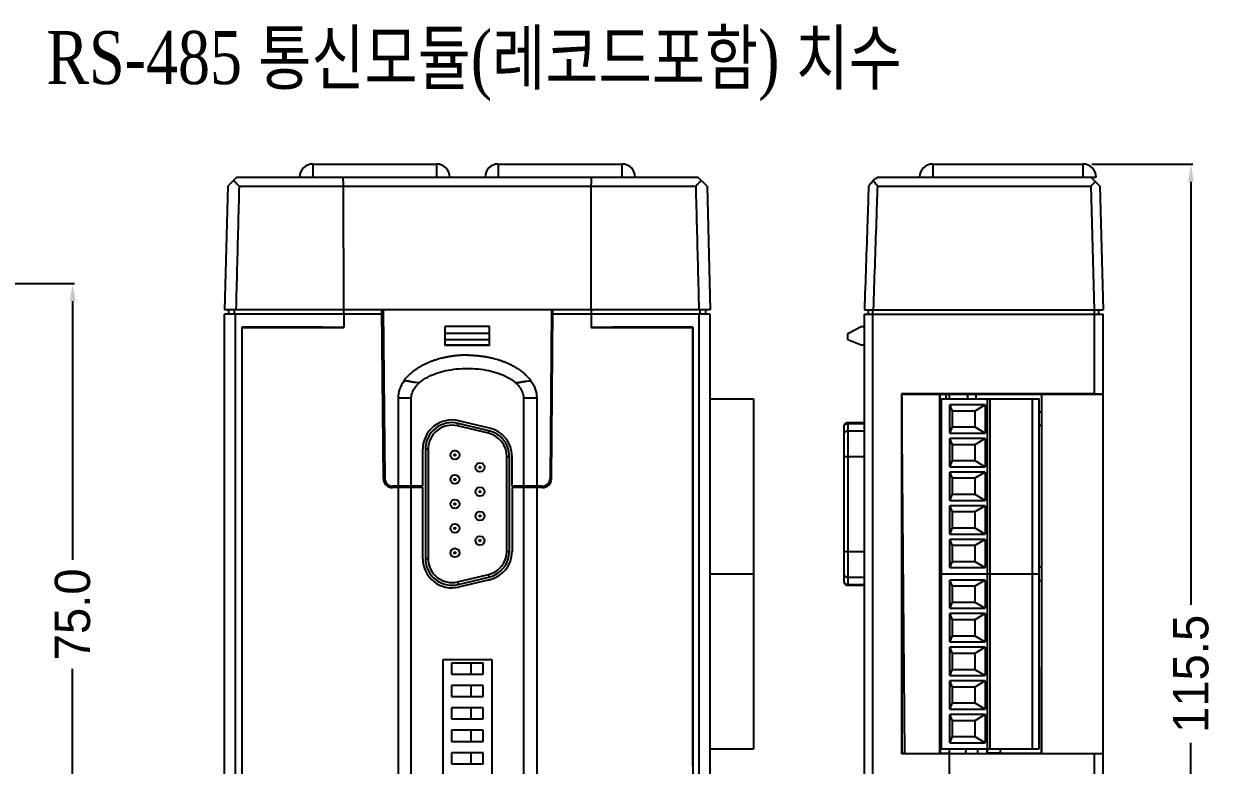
# Model space of a CAD drawing. Header units: millimetres. Extents: x 107 to 2900, y 85 to 3996.
# Drawn here: x 2308.3 to 2443.1, y 3640.5 to 3724.5 of the extents above; entities that cross this region are included whole.
import ezdxf

# ---------------------------------------------------------------- set-up
doc = ezdxf.new("R2010")
doc.units = ezdxf.units.MM
doc.styles.add('SS', font='batang.ttc', dxfattribs={"width": 0.8})
doc.styles.get("Standard").update_dxf_attribs({"font": 'BareunDotumPro1.ttf'})
doc.dimstyles.get("Standard").update_dxf_attribs({"dimtxt": 4, "dimasz": 2, "dimexe": 0.2, "dimexo": 1, "dimgap": 0.09, "dimtad": 0, "dimtoh": 1, "dimdec": 1, "dimzin": 0, "dimdsep": 46, "dimtxsty": 'Standard', "dimcen": -3, "dimadec": 0, "dimazin": 0, "dimtfac": 1, "dimtdec": 1, "dimtofl": 0, "dimtmove": 0, "dimatfit": 3, "dimfxl": 0, "dimtolj": 1, "dimtzin": 0, "dimarcsym": 0})

# ---------------------------------------------------------------- blocks, each defined once
blk = doc.blocks.new('*D35')
at = {"color": 0, "lineweight": -2}
for p, q in [((2429.2, 3708.62), (2440.64, 3708.62)), ((2440.44, 3706.62), (2440.44, 3658.68)), ((2440.44, 3595.12), (2440.44, 3643.07)), ((2436.5, 3593.12), (2440.64, 3593.12))]:
    blk.add_line(p, q, dxfattribs=at)
at = {"color": 0}
for points in [[(2440.77, 3706.62), (2440.11, 3706.62), (2440.44, 3708.62)], [(2440.11, 3595.12), (2440.77, 3595.12), (2440.44, 3593.12)]]:
    blk.add_solid(points, dxfattribs=at)
at = {"layer": 'Defpoints', "color": 0}
for p in [(2428.2, 3708.62), (2435.5, 3593.12), (2440.44, 3593.12)]:
    blk.add_point(p, dxfattribs=at)
at = {"color": 0, "insert": (2440.44, 3650.87), "char_height": 4, "attachment_point": 5, "rotation": 90}
blk.add_mtext('\\A1;115.5', dxfattribs=at)
blk = doc.blocks.new('*D42')
at = {"color": 0, "lineweight": -2}
for p, q in [((2247.49, 3695.09), (2314.02, 3695.09)), ((2313.82, 3693.09), (2313.82, 3663.8)), ((2313.82, 3622.13), (2313.82, 3651.43)), ((2247.37, 3620.13), (2314.02, 3620.13))]:
    blk.add_line(p, q, dxfattribs=at)
at = {"color": 0}
for points in [[(2314.15, 3693.09), (2313.48, 3693.09), (2313.82, 3695.09)], [(2313.48, 3622.13), (2314.15, 3622.13), (2313.82, 3620.13)]]:
    blk.add_solid(points, dxfattribs=at)
at = {"layer": 'Defpoints', "color": 0}
for p in [(2246.49, 3695.09), (2246.37, 3620.13), (2313.82, 3620.13)]:
    blk.add_point(p, dxfattribs=at)
at = {"color": 0, "insert": (2313.82, 3657.61), "char_height": 4, "attachment_point": 5, "rotation": 90}
blk.add_mtext('\\A1;75.0', dxfattribs=at)

msp = doc.modelspace()

# ---------------------------------------------------------------- linework, layer by layer
at = {"color": 7, "linetype": 'Continuous'}
for p, q in [((2341.014, 3708.622), (2355.014, 3708.622)), ((2341.014, 3708.622), (2341.014, 3707.122)), ((2355.014, 3708.622), (2355.014, 3707.122)), ((2362.014, 3708.622), (2376.014, 3708.622)), ((2362.014, 3708.622), (2362.014, 3707.122)), ((2376.014, 3708.622), (2376.014, 3707.122)), ((2411.203, 3708.622), (2428.203, 3708.622)), ((2411.203, 3708.622), (2411.203, 3707.122)), ((2428.203, 3708.622), (2428.203, 3707.122)), ((2332.407, 3707.122), (2331.38, 3706.123)), ((2332.407, 3707.122), (2384.621, 3707.122)), ((2385.647, 3706.123), (2384.621, 3707.122)), ((2404.934, 3707.122), (2429.703, 3707.122)), ((2429.11, 3707.122), (2430.136, 3706.123)), ((2429.61, 3706.635), (2429.11, 3706.123)), ((2331.38, 3706.123), (2331.014, 3692.122)), ((2332.666, 3706.122), (2384.362, 3706.122)), ((2344.51, 3692.122), (2344.494, 3706.123)), ((2372.518, 3692.122), (2372.534, 3706.123)), ((2385.647, 3706.123), (2386.014, 3692.122)), ((2404.934, 3706.123), (2429.11, 3706.123)), ((2429.11, 3706.123), (2429.477, 3692.122)), ((2430.136, 3706.123), (2430.503, 3692.122)), ((2386.014, 3692.122), (2331.014, 3692.122)), ((2331.014, 3628.822), (2331.014, 3691.622)), ((2348.842, 3691.622), (2331.014, 3691.622)), ((2331.514, 3691.622), (2331.514, 3692.122)), ((2332.143, 3691.622), (2332.143, 3692.122)), ((2332.273, 3629.371), (2332.273, 3691.622)), ((2344.488, 3692.122), (2344.488, 3691.622)), ((2344.51, 3691.622), (2344.51, 3690.122)), ((2349.005, 3672.963), (2348.838, 3692.122)), ((2348.989, 3692.122), (2349.156, 3673.014)), ((2368.038, 3692.122), (2367.872, 3673.014)), ((2368.022, 3672.963), (2368.19, 3692.122)), ((2386.014, 3691.622), (2368.185, 3691.622)), ((2372.518, 3691.622), (2372.518, 3690.122)), ((2372.539, 3692.122), (2372.539, 3691.622)), ((2384.755, 3629.371), (2384.755, 3691.622)), ((2384.884, 3691.622), (2384.884, 3692.122)), ((2385.514, 3691.622), (2385.514, 3692.122)), ((2386.014, 3628.822), (2386.014, 3691.622)), ((2403.458, 3629.371), (2403.458, 3691.622)), ((2403.458, 3691.622), (2430.503, 3691.622)), ((2403.466, 3692.122), (2430.503, 3692.122)), ((2403.94, 3691.622), (2403.94, 3692.122)), ((2404.423, 3628.822), (2404.423, 3692.122)), ((2429.503, 3682.574), (2429.503, 3692.122)), ((2430.003, 3691.622), (2430.003, 3692.122)), ((2430.503, 3593.122), (2430.503, 3691.622)), ((2361.014, 3690.222), (2356.014, 3690.222)), ((2356.014, 3688.052), (2356.014, 3690.222)), ((2361.014, 3688.052), (2361.014, 3690.222)), ((2401.603, 3689.422), (2403.103, 3690.222)), ((2403.103, 3690.222), (2403.31, 3690.222)), ((2332.98, 3690.156), (2332.98, 3629.515)), ((2333.014, 3690.122), (2332.98, 3690.156)), ((2333.014, 3629.533), (2333.014, 3690.122)), ((2333.014, 3690.122), (2344.51, 3690.122)), ((2361.014, 3689.422), (2356.014, 3689.422)), ((2372.518, 3690.122), (2384.014, 3690.122)), ((2384.014, 3690.122), (2384.048, 3690.156)), ((2384.014, 3690.122), (2384.014, 3640.362)), ((2384.048, 3690.156), (2384.048, 3629.515)), ((2401.603, 3688.722), (2401.603, 3689.422)), ((2361.014, 3688.722), (2356.014, 3688.722)), ((2361.014, 3688.096), (2356.014, 3688.096)), ((2361.014, 3688.052), (2356.014, 3688.052)), ((2403.103, 3688.096), (2401.603, 3688.722)), ((2403.458, 3688.09), (2403.103, 3688.096)), ((2350.664, 3682.122), (2350.664, 3672.122)), ((2350.664, 3682.122), (2352.164, 3682.122)), ((2352.164, 3672.122), (2352.164, 3682.122)), ((2364.864, 3682.122), (2364.864, 3672.122)), ((2364.864, 3682.122), (2366.364, 3682.122)), ((2366.364, 3682.122), (2366.364, 3672.122)), ((2407.662, 3682.574), (2407.662, 3641.83)), ((2429.503, 3682.574), (2407.662, 3682.574)), ((2407.662, 3682.574), (2407.695, 3682.542)), ((2408.05, 3641.862), (2407.695, 3682.542)), ((2407.695, 3682.542), (2412.003, 3682.542)), ((2407.697, 3682.242), (2407.697, 3641.865)), ((2412.003, 3641.862), (2412.003, 3682.542)), ((2412.02, 3682.525), (2412.003, 3682.542)), ((2412.616, 3682.525), (2412.02, 3682.525)), ((2412.02, 3682.525), (2412.021, 3680.56)), ((2412.616, 3682.548), (2422.19, 3682.548)), ((2412.616, 3682.525), (2412.616, 3682.548)), ((2412.668, 3682.548), (2412.67, 3682.042)), ((2413.103, 3682.042), (2413.103, 3682.548)), ((2415.138, 3682.548), (2415.135, 3682.042)), ((2416.068, 3682.548), (2416.07, 3682.042)), ((2422.19, 3682.548), (2422.19, 3682.525)), ((2423.535, 3682.525), (2422.19, 3682.525)), ((2423.553, 3682.542), (2423.535, 3682.525)), ((2423.535, 3680.56), (2423.535, 3682.525)), ((2423.553, 3641.862), (2423.553, 3682.542)), ((2423.553, 3682.542), (2430.503, 3682.542)), ((2430.503, 3682.566), (2429.503, 3682.574)), ((2348.927, 3681.972), (2349.078, 3681.972)), ((2367.95, 3681.972), (2368.101, 3681.972)), ((2386.014, 3682.042), (2390.914, 3682.042)), ((2390.914, 3682.042), (2390.914, 3642.362)), ((2412.153, 3682.042), (2412.153, 3642.362)), ((2412.153, 3682.042), (2423.253, 3682.042)), ((2413.153, 3678.142), (2413.153, 3681.342)), ((2417.153, 3681.342), (2413.153, 3681.342)), ((2413.453, 3680.642), (2413.153, 3681.342)), ((2417.153, 3681.342), (2415.953, 3680.642)), ((2417.153, 3681.342), (2417.153, 3678.142)), ((2417.403, 3642.362), (2417.403, 3682.042)), ((2417.703, 3642.362), (2417.703, 3682.042)), ((2422.453, 3682.042), (2422.453, 3642.362)), ((2423.253, 3642.362), (2423.253, 3682.042)), ((2361.024, 3678.711), (2357.524, 3679.54)), ((2412.012, 3680.551), (2412.021, 3680.56)), ((2412.012, 3679.033), (2412.012, 3680.551)), ((2412.153, 3680.551), (2412.012, 3680.551)), ((2412.021, 3680.56), (2412.153, 3680.56)), ((2413.453, 3678.842), (2413.453, 3680.642)), ((2415.953, 3680.642), (2413.453, 3680.642)), ((2415.953, 3680.642), (2415.953, 3678.842)), ((2423.253, 3680.56), (2423.535, 3680.56)), ((2423.544, 3680.551), (2423.253, 3680.551)), ((2423.544, 3680.551), (2423.535, 3680.56)), ((2423.544, 3679.033), (2423.544, 3680.551)), ((2357.386, 3678.956), (2357.455, 3679.248)), ((2360.886, 3678.127), (2357.386, 3678.956)), ((2360.955, 3678.419), (2357.455, 3679.248)), ((2360.886, 3678.127), (2360.955, 3678.419)), ((2401.155, 3661.216), (2401.155, 3679.029)), ((2401.613, 3660.916), (2401.613, 3679.329)), ((2401.613, 3679.329), (2403.458, 3679.329)), ((2401.613, 3679.248), (2403.458, 3679.248)), ((2401.613, 3678.419), (2403.458, 3678.419)), ((2412.012, 3679.033), (2412.153, 3679.033)), ((2412.021, 3679.024), (2412.012, 3679.033)), ((2412.021, 3679.024), (2412.022, 3662.971)), ((2412.021, 3679.024), (2412.153, 3679.024)), ((2413.153, 3678.142), (2413.453, 3678.842)), ((2413.153, 3678.142), (2417.153, 3678.142)), ((2413.453, 3678.842), (2415.953, 3678.842)), ((2415.953, 3678.842), (2417.153, 3678.142)), ((2423.253, 3679.033), (2423.544, 3679.033)), ((2423.253, 3679.024), (2423.535, 3679.024)), ((2423.534, 3662.971), (2423.535, 3679.024)), ((2423.544, 3679.033), (2423.535, 3679.024)), ((2412.021, 3677.847), (2412.153, 3677.847)), ((2412.021, 3677.824), (2412.153, 3677.824)), ((2412.021, 3676.942), (2412.153, 3676.942)), ((2417.153, 3677.532), (2413.153, 3677.532)), ((2413.453, 3676.832), (2413.153, 3677.532)), ((2413.153, 3674.332), (2413.153, 3677.532)), ((2415.953, 3676.832), (2413.453, 3676.832)), ((2413.453, 3675.032), (2413.453, 3676.832)), ((2417.153, 3677.532), (2415.953, 3676.832)), ((2415.953, 3676.832), (2415.953, 3675.032)), ((2417.153, 3677.532), (2417.153, 3674.332)), ((2353.464, 3672.122), (2353.464, 3676.329)), ((2353.764, 3676.329), (2353.764, 3663.916)), ((2354.064, 3676.329), (2353.764, 3676.329)), ((2354.064, 3676.329), (2354.064, 3663.916)), ((2362.964, 3664.745), (2362.964, 3675.5)), ((2362.964, 3675.5), (2363.264, 3675.5)), ((2363.264, 3664.745), (2363.264, 3675.5)), ((2363.564, 3672.122), (2363.564, 3675.5)), ((2401.155, 3675.5), (2403.458, 3675.5)), ((2412.153, 3676.232), (2412.021, 3676.232)), ((2412.153, 3675.632), (2412.021, 3675.632)), ((2412.021, 3675.465), (2412.153, 3675.465)), ((2413.153, 3674.332), (2413.453, 3675.032)), ((2413.153, 3674.332), (2417.153, 3674.332)), ((2413.453, 3675.032), (2415.953, 3675.032)), ((2415.953, 3675.032), (2417.153, 3674.332)), ((2417.153, 3673.722), (2413.153, 3673.722)), ((2413.453, 3673.022), (2413.153, 3673.722)), ((2413.153, 3670.522), (2413.153, 3673.722)), ((2415.953, 3673.022), (2413.453, 3673.022)), ((2413.453, 3671.222), (2413.453, 3673.022)), ((2417.153, 3673.722), (2415.953, 3673.022)), ((2415.953, 3673.022), (2415.953, 3671.222)), ((2417.153, 3673.722), (2417.153, 3670.522)), ((2353.464, 3671.972), (2350.005, 3671.972)), ((2353.464, 3672.122), (2350.056, 3672.122)), ((2350.514, 3671.972), (2350.513, 3672.122)), ((2350.664, 3671.972), (2350.664, 3598.122)), ((2352.164, 3599.622), (2352.164, 3671.972)), ((2352.239, 3672.122), (2352.239, 3671.972)), ((2353.464, 3663.916), (2353.464, 3671.972)), ((2366.972, 3672.122), (2363.564, 3672.122)), ((2363.564, 3671.972), (2363.564, 3664.745)), ((2367.023, 3671.972), (2363.564, 3671.972)), ((2364.789, 3671.972), (2364.789, 3672.122)), ((2364.864, 3671.972), (2364.864, 3599.622)), ((2366.364, 3671.972), (2366.364, 3598.122)), ((2366.514, 3671.972), (2366.515, 3672.122)), ((2412.153, 3672.422), (2412.021, 3672.422)), ((2412.153, 3671.822), (2412.021, 3671.822)), ((2413.153, 3670.522), (2413.453, 3671.222)), ((2413.153, 3670.522), (2417.153, 3670.522)), ((2413.453, 3671.222), (2415.953, 3671.222)), ((2415.953, 3671.222), (2417.153, 3670.522)), ((2413.153, 3666.712), (2413.153, 3669.912)), ((2417.153, 3669.912), (2413.153, 3669.912)), ((2413.453, 3669.212), (2413.153, 3669.912)), ((2413.453, 3667.412), (2413.453, 3669.212)), ((2415.953, 3669.212), (2413.453, 3669.212)), ((2417.153, 3669.912), (2415.953, 3669.212)), ((2415.953, 3669.212), (2415.953, 3667.412)), ((2417.153, 3669.912), (2417.153, 3666.712)), ((2412.153, 3668.612), (2412.021, 3668.612)), ((2412.153, 3668.012), (2412.022, 3668.012)), ((2413.153, 3666.712), (2413.453, 3667.412)), ((2413.453, 3667.412), (2415.953, 3667.412)), ((2415.953, 3667.412), (2417.153, 3666.712)), ((2413.153, 3666.712), (2417.153, 3666.712)), ((2417.153, 3666.102), (2413.153, 3666.102)), ((2413.453, 3665.402), (2413.153, 3666.102)), ((2413.153, 3662.902), (2413.153, 3666.102)), ((2417.153, 3666.102), (2415.953, 3665.402)), ((2417.153, 3666.102), (2417.153, 3662.902)), ((2362.964, 3664.745), (2363.264, 3664.745)), ((2401.155, 3664.745), (2403.458, 3664.745)), ((2412.153, 3664.802), (2412.022, 3664.802)), ((2415.953, 3665.402), (2413.453, 3665.402)), ((2413.453, 3663.602), (2413.453, 3665.402)), ((2415.953, 3665.402), (2415.953, 3663.602)), ((2354.064, 3663.916), (2353.764, 3663.916)), ((2412.153, 3664.202), (2412.022, 3664.202)), ((2412.022, 3663.302), (2412.153, 3663.302)), ((2413.153, 3662.902), (2413.453, 3663.602)), ((2413.453, 3663.602), (2415.953, 3663.602)), ((2415.953, 3663.602), (2417.153, 3662.902)), ((2357.386, 3661.288), (2360.886, 3662.117)), ((2360.886, 3662.117), (2360.955, 3661.825)), ((2386.014, 3662.202), (2390.914, 3662.202)), ((2412.012, 3662.961), (2412.022, 3662.971)), ((2412.012, 3662.961), (2412.012, 3661.443)), ((2412.153, 3662.961), (2412.012, 3662.961)), ((2412.153, 3662.971), (2412.022, 3662.971)), ((2412.153, 3662.202), (2423.253, 3662.202)), ((2413.153, 3662.902), (2417.153, 3662.902)), ((2423.534, 3662.971), (2423.253, 3662.971)), ((2423.544, 3662.961), (2423.253, 3662.961)), ((2423.534, 3662.971), (2423.544, 3662.961)), ((2423.544, 3661.443), (2423.544, 3662.961)), ((2357.386, 3661.288), (2357.455, 3660.996)), ((2357.455, 3660.996), (2360.955, 3661.825)), ((2361.024, 3661.533), (2357.524, 3660.705)), ((2401.613, 3661.825), (2403.458, 3661.825)), ((2401.613, 3660.996), (2403.458, 3660.996)), ((2401.613, 3660.916), (2403.458, 3660.916)), ((2412.012, 3661.443), (2412.153, 3661.443)), ((2412.012, 3661.443), (2412.022, 3661.433)), ((2412.022, 3661.433), (2412.024, 3641.883)), ((2412.022, 3661.433), (2412.153, 3661.433)), ((2417.153, 3661.502), (2413.153, 3661.502)), ((2413.453, 3660.802), (2413.153, 3661.502)), ((2413.153, 3658.302), (2413.153, 3661.502)), ((2415.953, 3660.802), (2413.453, 3660.802)), ((2413.453, 3659.002), (2413.453, 3660.802)), ((2417.153, 3661.502), (2415.953, 3660.802)), ((2415.953, 3660.802), (2415.953, 3659.002)), ((2417.153, 3661.502), (2417.153, 3658.302)), ((2423.253, 3661.443), (2423.544, 3661.443)), ((2423.253, 3661.433), (2423.534, 3661.433)), ((2423.532, 3641.883), (2423.534, 3661.433)), ((2423.544, 3661.443), (2423.534, 3661.433)), ((2412.153, 3660.202), (2412.022, 3660.202)), ((2412.153, 3659.602), (2412.022, 3659.602)), ((2413.153, 3658.302), (2413.453, 3659.002)), ((2413.153, 3658.302), (2417.153, 3658.302)), ((2413.453, 3659.002), (2415.953, 3659.002)), ((2415.953, 3659.002), (2417.153, 3658.302)), ((2413.153, 3654.492), (2413.153, 3657.692)), ((2417.153, 3657.692), (2413.153, 3657.692)), ((2413.453, 3656.992), (2413.153, 3657.692)), ((2413.453, 3655.192), (2413.453, 3656.992)), ((2415.953, 3656.992), (2413.453, 3656.992)), ((2417.153, 3657.692), (2415.953, 3656.992)), ((2415.953, 3656.992), (2415.953, 3655.192)), ((2417.153, 3657.692), (2417.153, 3654.492)), ((2412.153, 3656.392), (2412.022, 3656.392)), ((2412.153, 3655.792), (2412.022, 3655.792)), ((2413.153, 3654.492), (2413.453, 3655.192)), ((2413.453, 3655.192), (2415.953, 3655.192)), ((2415.953, 3655.192), (2417.153, 3654.492)), ((2413.153, 3654.492), (2417.153, 3654.492)), ((2417.153, 3653.882), (2413.153, 3653.882)), ((2413.453, 3653.182), (2413.153, 3653.882)), ((2413.153, 3650.682), (2413.153, 3653.882)), ((2417.153, 3653.882), (2415.953, 3653.182)), ((2417.153, 3653.882), (2417.153, 3650.682)), ((2355.714, 3652.472), (2355.714, 3637.772)), ((2361.314, 3652.472), (2355.714, 3652.472)), ((2361.314, 3637.772), (2361.314, 3652.472)), ((2412.023, 3652.672), (2412.153, 3652.672)), ((2412.153, 3652.582), (2412.023, 3652.582)), ((2415.953, 3653.182), (2413.453, 3653.182)), ((2413.453, 3651.382), (2413.453, 3653.182)), ((2415.953, 3653.182), (2415.953, 3651.382)), ((2356.714, 3652.097), (2356.714, 3650.847)), ((2360.314, 3652.097), (2356.714, 3652.097)), ((2358.914, 3652.097), (2358.914, 3650.847)), ((2360.314, 3650.847), (2360.314, 3652.097)), ((2412.153, 3651.982), (2412.023, 3651.982)), ((2413.153, 3650.682), (2413.453, 3651.382)), ((2413.453, 3651.382), (2415.953, 3651.382)), ((2415.953, 3651.382), (2417.153, 3650.682)), ((2356.714, 3650.847), (2360.314, 3650.847)), ((2413.153, 3650.682), (2417.153, 3650.682)), ((2417.153, 3650.072), (2413.153, 3650.072)), ((2413.453, 3649.372), (2413.153, 3650.072)), ((2413.153, 3646.872), (2413.153, 3650.072)), ((2417.153, 3650.072), (2415.953, 3649.372)), ((2417.153, 3650.072), (2417.153, 3646.872)), ((2356.714, 3649.557), (2356.714, 3648.307)), ((2360.314, 3649.557), (2356.714, 3649.557)), ((2358.914, 3649.557), (2358.914, 3648.307)), ((2360.314, 3648.307), (2360.314, 3649.557)), ((2412.153, 3648.772), (2412.023, 3648.772)), ((2415.953, 3649.372), (2413.453, 3649.372)), ((2413.453, 3647.572), (2413.453, 3649.372)), ((2415.953, 3649.372), (2415.953, 3647.572)), ((2356.714, 3648.307), (2360.314, 3648.307)), ((2412.153, 3648.172), (2412.023, 3648.172)), ((2413.153, 3646.872), (2413.453, 3647.572)), ((2413.453, 3647.572), (2415.953, 3647.572)), ((2415.953, 3647.572), (2417.153, 3646.872)), ((2356.714, 3647.017), (2356.714, 3645.767)), ((2360.314, 3647.017), (2356.714, 3647.017)), ((2356.714, 3645.767), (2360.314, 3645.767)), ((2358.914, 3647.017), (2358.914, 3645.767)), ((2360.314, 3645.767), (2360.314, 3647.017)), ((2413.153, 3646.872), (2417.153, 3646.872)), ((2413.153, 3643.062), (2413.153, 3646.262)), ((2417.153, 3646.262), (2413.153, 3646.262)), ((2413.453, 3645.562), (2413.153, 3646.262)), ((2417.153, 3646.262), (2415.953, 3645.562)), ((2417.153, 3646.262), (2417.153, 3643.062)), ((2356.714, 3644.477), (2356.714, 3643.227)), ((2360.314, 3644.477), (2356.714, 3644.477)), ((2358.914, 3644.477), (2358.914, 3643.227)), ((2360.314, 3643.227), (2360.314, 3644.477)), ((2412.153, 3644.962), (2412.023, 3644.962)), ((2413.453, 3643.762), (2413.453, 3645.562)), ((2415.953, 3645.562), (2413.453, 3645.562)), ((2415.953, 3645.562), (2415.953, 3643.762)), ((2356.714, 3643.227), (2360.314, 3643.227)), ((2412.153, 3644.362), (2412.023, 3644.362)), ((2413.153, 3643.062), (2413.453, 3643.762)), ((2413.153, 3643.062), (2417.153, 3643.062)), ((2413.453, 3643.762), (2415.953, 3643.762)), ((2415.953, 3643.762), (2417.153, 3643.062)), ((2356.714, 3641.937), (2356.714, 3640.687)), ((2360.314, 3641.937), (2356.714, 3641.937)), ((2358.914, 3641.937), (2358.914, 3640.687)), ((2360.314, 3640.687), (2360.314, 3641.937)), ((2386.014, 3642.362), (2390.914, 3642.362)), ((2407.662, 3641.83), (2407.697, 3641.865)), ((2429.503, 3641.83), (2407.662, 3641.83)), ((2408.05, 3641.865), (2407.697, 3641.865)), ((2408.05, 3641.862), (2412.003, 3641.862)), ((2412.003, 3641.862), (2412.024, 3641.883)), ((2412.024, 3641.883), (2413.103, 3641.883)), ((2412.153, 3642.362), (2423.253, 3642.362)), ((2413.103, 3629.622), (2413.103, 3642.362)), ((2414.928, 3642.362), (2414.925, 3641.883)), ((2416.278, 3642.362), (2416.281, 3641.883)), ((2417.332, 3642.362), (2417.332, 3641.883)), ((2417.332, 3641.883), (2417.344, 3641.871)), ((2417.344, 3642.362), (2417.344, 3641.871)), ((2418.862, 3641.871), (2417.344, 3641.871)), ((2418.862, 3641.871), (2418.862, 3642.362)), ((2418.874, 3641.883), (2418.862, 3641.871)), ((2418.874, 3641.883), (2418.873, 3642.362)), ((2418.874, 3641.883), (2423.532, 3641.883)), ((2423.553, 3641.862), (2423.532, 3641.883)), ((2423.553, 3641.862), (2430.503, 3641.862)), ((2429.503, 3641.83), (2430.503, 3641.839)), ((2429.503, 3593.122), (2429.503, 3641.83)), ((2356.714, 3640.687), (2360.314, 3640.687))]:
    msp.add_line(p, q, dxfattribs=at)
for centre, radius in [((2357.094, 3675.662), 0.51), ((2357.094, 3675.662), 0.09), ((2359.934, 3674.272), 0.51), ((2359.934, 3674.272), 0.09), ((2357.094, 3672.892), 0.51), ((2357.094, 3672.892), 0.09), ((2359.934, 3671.502), 0.51), ((2359.934, 3671.502), 0.09), ((2357.094, 3670.122), 0.51), ((2357.094, 3670.122), 0.09), ((2359.934, 3668.742), 0.51), ((2359.934, 3668.742), 0.09), ((2357.094, 3667.352), 0.51), ((2357.094, 3667.352), 0.09), ((2359.934, 3665.972), 0.51), ((2359.934, 3665.972), 0.09), ((2357.094, 3664.582), 0.51), ((2357.094, 3664.582), 0.09)]:
    msp.add_circle(centre, radius, dxfattribs=at)
for centre, radius, start, end in [((2341.014, 3707.122), 1.5, 90, 180), ((2355.014, 3707.122), 1.5, 0, 90), ((2362.014, 3707.122), 1.5, 90, 180), ((2376.014, 3707.122), 1.5, 0, 90), ((2411.203, 3707.122), 1.5, 90, 180), ((2428.203, 3707.122), 1.5, 0, 90), ((2403.31, 3689.822), 0.4, 67.54294, 90), ((2356.764, 3676.329), 3.3, 76.67547, 180), ((2356.764, 3676.329), 3, 76.67547, 180), ((2356.764, 3676.329), 2.7, 76.67547, 180), ((2360.264, 3675.5), 2.7, 0, 76.67547), ((2360.264, 3675.5), 3, 0, 76.67547), ((2360.264, 3675.5), 3.3, 0, 76.67547), ((2401.613, 3678.829), 0.5, 90, 156.42182), ((2350.005, 3672.972), 1, 180.5, 270), ((2350.056, 3673.022), 0.9, 180.5, 270), ((2366.972, 3673.022), 0.9, 270, 359.5), ((2367.023, 3672.972), 1, 270, 359.5), ((2360.264, 3664.745), 2.7, 283.32453, 0), ((2360.264, 3664.745), 3, 283.32453, 0), ((2360.264, 3664.745), 3.3, 283.32453, 0), ((2356.764, 3663.916), 3.3, 180, 283.32453), ((2356.764, 3663.916), 3, 180, 283.32453), ((2356.764, 3663.916), 2.7, 180, 283.32453), ((2401.613, 3661.416), 0.5, 203.57818, 270)]:
    msp.add_arc(centre, radius, start, end, dxfattribs=at)
for points, knots in [([(2332.666, 3706.123), (2332.596, 3706.194), (2332.458, 3706.336), (2332.249, 3706.55), (2332.11, 3706.694), (2332.04, 3706.765)], [0, 0, 0, 0, 0.29745042, 0.59636416, 0.89672772, 0.89672772, 0.89672772, 0.89672772]), ([(2344.494, 3706.123), (2344.489, 3706.233), (2344.479, 3706.455), (2344.465, 3706.788), (2344.456, 3707.011), (2344.451, 3707.122)], [0, 0, 0, 0, 0.332818, 0.6663492, 1.0005936, 1.0005936, 1.0005936, 1.0005936]), ([(2372.534, 3706.123), (2372.538, 3706.233), (2372.548, 3706.455), (2372.563, 3706.788), (2372.572, 3707.011), (2372.577, 3707.122)], [0, 0, 0, 0, 0.3328179, 0.6663492, 1.0005936, 1.0005936, 1.0005936, 1.0005936]), ([(2384.987, 3706.765), (2384.917, 3706.694), (2384.778, 3706.55), (2384.57, 3706.336), (2384.431, 3706.193), (2384.362, 3706.122)], [0, 0, 0, 0, 0.30036077, 0.59927279, 0.89675924, 0.89675924, 0.89675924, 0.89675924]), ([(2404.458, 3706.765), (2404.401, 3706.694), (2404.285, 3706.55), (2404.113, 3706.336), (2403.998, 3706.193), (2403.941, 3706.122)], [0, 0, 0, 0, 0.27657024, 0.55172519, 0.82545028, 0.82545028, 0.82545028, 0.82545028]), ([(2404.934, 3707.122), (2404.881, 3707.082), (2404.775, 3707.003), (2404.617, 3706.884), (2404.511, 3706.805), (2404.458, 3706.765)], [0, 0, 0, 0, 0.19840964, 0.39651702, 0.59429643, 0.59429643, 0.59429643, 0.59429643]), ([(2404.934, 3706.123), (2404.881, 3706.194), (2404.775, 3706.337), (2404.617, 3706.551), (2404.511, 3706.694), (2404.458, 3706.765)], [0, 0, 0, 0, 0.26651603, 0.53305854, 0.79962755, 0.79962755, 0.79962755, 0.79962755]), ([(2332.666, 3706.122), (2332.626, 3704.568), (2332.546, 3701.458), (2332.426, 3696.792), (2332.346, 3693.679), (2332.306, 3692.122)], [0, 0, 0, 0, 4.6642044, 9.3325277, 14.0048985, 14.0048985, 14.0048985, 14.0048985]), ([(2384.362, 3706.122), (2384.402, 3704.568), (2384.482, 3701.458), (2384.602, 3696.792), (2384.682, 3693.679), (2384.722, 3692.122)], [0, 0, 0, 0, 4.6642568, 9.3325617, 14.0049136, 14.0049136, 14.0049136, 14.0049136]), ([(2403.941, 3706.122), (2403.896, 3704.798), (2403.794, 3701.787), (2403.636, 3697.12), (2403.523, 3693.778), (2403.466, 3692.122)], [0, 0, 0, 0, 3.9742675, 9.0387143, 14.00832, 14.00832, 14.00832, 14.00832]), ([(2404.934, 3706.123), (2404.889, 3704.798), (2404.787, 3701.787), (2404.628, 3697.12), (2404.514, 3693.778), (2404.458, 3692.122)], [0, 0, 0, 0, 3.9743405, 9.0388088, 14.0084357, 14.0084357, 14.0084357, 14.0084357]), ([(2344.51, 3690.122), (2343.218, 3690.124), (2340.643, 3690.129), (2336.8, 3690.141), (2334.248, 3690.151), (2332.98, 3690.156)], [0, 0, 0, 0, 3.8750362, 7.724317, 11.5300189, 11.5300189, 11.5300189, 11.5300189]), ([(2384.048, 3690.156), (2382.779, 3690.151), (2380.228, 3690.141), (2376.385, 3690.129), (2373.81, 3690.124), (2372.518, 3690.122)], [0, 0, 0, 0, 3.8057019, 7.6549827, 11.5300189, 11.5300189, 11.5300189, 11.5300189]), ([(2358.397, 3686.972), (2358.386, 3686.972), (2358.357, 3686.971), (2358.309, 3686.971), (2358.249, 3686.969), (2358.186, 3686.968), (2358.122, 3686.966), (2358.056, 3686.964), (2357.989, 3686.961), (2357.918, 3686.958), (2357.844, 3686.954), (2357.762, 3686.949), (2357.673, 3686.944), (2357.574, 3686.937), (2357.464, 3686.928), (2357.341, 3686.917), (2357.207, 3686.903), (2357.064, 3686.888), (2356.915, 3686.869), (2356.758, 3686.848), (2356.594, 3686.823), (2356.42, 3686.795), (2356.233, 3686.761), (2356.03, 3686.721), (2355.806, 3686.673), (2355.557, 3686.614), (2355.277, 3686.54), (2354.968, 3686.449), (2354.642, 3686.341), (2354.312, 3686.218), (2353.984, 3686.082), (2353.655, 3685.93), (2353.316, 3685.755), (2352.958, 3685.547), (2352.575, 3685.294), (2352.169, 3684.982), (2351.748, 3684.593), (2351.486, 3684.286), (2351.361, 3684.115)], [0, 0, 0, 0, 0.0318888, 0.0860039, 0.1462604, 0.2099874, 0.2748161, 0.3403033, 0.4071698, 0.4768781, 0.5511954, 0.6318678, 0.7206515, 0.8193347, 0.9298088, 1.0533478, 1.1888073, 1.3331182, 1.4842609, 1.641904, 1.8070446, 1.9824472, 2.1713235, 2.3768174, 2.6030315, 2.85681, 3.1459613, 3.472862, 3.8220956, 4.1749507, 4.5283055, 4.8870293, 5.2636637, 5.6726661, 6.1280256, 6.6384532, 7.2085953, 7.8446038, 7.8446038, 7.8446038, 7.8446038]), ([(2358.492, 3686.992), (2358.488, 3686.99), (2358.478, 3686.985), (2358.461, 3686.98), (2358.444, 3686.976), (2358.425, 3686.973), (2358.409, 3686.972), (2358.4, 3686.972), (2358.397, 3686.972)], [0, 0, 0, 0, 0.016541196, 0.033430265, 0.051652775, 0.070374647, 0.088989407, 0.098982471, 0.098982471, 0.098982471, 0.098982471]), ([(2358.521, 3687.006), (2358.519, 3687.008), (2358.513, 3687.014), (2358.505, 3686.999), (2358.497, 3686.995), (2358.492, 3686.992)], [0, 0, 0, 0, 0.006786371, 0.020626261, 0.035938683, 0.035938683, 0.035938683, 0.035938683]), ([(2358.631, 3686.972), (2358.627, 3686.972), (2358.615, 3686.972), (2358.597, 3686.974), (2358.578, 3686.977), (2358.559, 3686.982), (2358.542, 3686.989), (2358.527, 3686.995), (2358.523, 3687.004), (2358.521, 3687.006)], [0, 0, 0, 0, 0.01332408, 0.03391546, 0.05386178, 0.07304846, 0.09196696, 0.10954688, 0.11942394, 0.11942394, 0.11942394, 0.11942394]), ([(2358.631, 3686.972), (2358.647, 3686.971), (2358.682, 3686.971), (2358.738, 3686.97), (2358.8, 3686.969), (2358.865, 3686.967), (2358.931, 3686.965), (2358.999, 3686.963), (2359.068, 3686.96), (2359.142, 3686.956), (2359.221, 3686.952), (2359.308, 3686.947), (2359.403, 3686.94), (2359.51, 3686.932), (2359.63, 3686.922), (2359.762, 3686.91), (2359.904, 3686.894), (2360.054, 3686.877), (2360.211, 3686.856), (2360.376, 3686.832), (2360.55, 3686.804), (2360.736, 3686.772), (2360.938, 3686.733), (2361.16, 3686.687), (2361.407, 3686.629), (2361.686, 3686.558), (2361.996, 3686.468), (2362.326, 3686.362), (2362.662, 3686.239), (2362.997, 3686.102), (2363.333, 3685.949), (2363.678, 3685.774), (2364.041, 3685.565), (2364.43, 3685.31), (2364.843, 3684.995), (2365.273, 3684.601), (2365.54, 3684.288), (2365.668, 3684.114)], [0, 0, 0, 0, 0.0473168, 0.1045715, 0.1676723, 0.2333353, 0.2997201, 0.36702, 0.4362588, 0.5092495, 0.5878473, 0.6739074, 0.7693103, 0.8759739, 0.9958066, 1.1291452, 1.2730708, 1.4246524, 1.5830865, 1.7486288, 1.9237668, 2.1118621, 2.3162681, 2.5406463, 2.7916382, 3.0774858, 3.4041557, 3.7581337, 4.1180267, 4.4784395, 4.8431573, 5.2247875, 5.6385616, 6.0995984, 6.6175527, 7.1975326, 7.8460298, 7.8460298, 7.8460298, 7.8460298]), ([(2353.091, 3683.865), (2353.375, 3684.11), (2354.309, 3684.715), (2356.153, 3685.318), (2358.514, 3685.553), (2360.874, 3685.318), (2362.719, 3684.715), (2363.654, 3684.11), (2363.937, 3683.864)], [0, 0, 0, 0, 1.1227769, 3.3071106, 5.7504936, 8.1938765, 10.3782102, 11.5022581, 11.5022581, 11.5022581, 11.5022581]), ([(2351.339, 3684.085), (2351.124, 3683.786), (2350.786, 3683.159), (2350.664, 3682.454), (2350.664, 3682.122)], [0, 0, 0, 0, 1.1044557, 2.1014116, 2.1014116, 2.1014116, 2.1014116]), ([(2351.339, 3684.085), (2351.626, 3684.039), (2352.2, 3683.952), (2352.776, 3683.876), (2353.063, 3683.841)], [0, 0, 0, 0, 0.8719845, 1.7416456, 1.7416456, 1.7416456, 1.7416456]), ([(2351.361, 3684.115), (2351.649, 3684.068), (2352.217, 3683.98), (2352.786, 3683.903), (2353.067, 3683.868)], [0, 0, 0, 0, 0.8755278, 1.7240789, 1.7240789, 1.7240789, 1.7240789]), ([(2352.164, 3682.122), (2352.164, 3682.579), (2352.452, 3683.241), (2352.913, 3683.708), (2353.063, 3683.841)], [0, 0, 0, 0, 1.3700871, 1.9732594, 1.9732594, 1.9732594, 1.9732594]), ([(2363.961, 3683.867), (2364.242, 3683.902), (2364.812, 3683.979), (2365.38, 3684.066), (2365.668, 3684.114)], [0, 0, 0, 0, 0.8484839, 1.7239475, 1.7239475, 1.7239475, 1.7239475]), ([(2363.965, 3683.84), (2364.253, 3683.875), (2364.828, 3683.951), (2365.402, 3684.037), (2365.689, 3684.084)], [0, 0, 0, 0, 0.869557, 1.7414566, 1.7414566, 1.7414566, 1.7414566]), ([(2363.965, 3683.84), (2364.116, 3683.707), (2364.576, 3683.241), (2364.864, 3682.579), (2364.864, 3682.122)], [0, 0, 0, 0, 0.6019174, 1.9720045, 1.9720045, 1.9720045, 1.9720045]), ([(2365.689, 3684.084), (2365.904, 3683.785), (2366.241, 3683.158), (2366.364, 3682.454), (2366.364, 3682.122)], [0, 0, 0, 0, 1.1030774, 2.0998812, 2.0998812, 2.0998812, 2.0998812]), ([(2401.155, 3678.956), (2401.17, 3678.99), (2401.209, 3679.056), (2401.29, 3679.138), (2401.387, 3679.201), (2401.497, 3679.239), (2401.574, 3679.248), (2401.613, 3679.248)], [0, 0, 0, 0, 0.11335162, 0.22739258, 0.34213578, 0.45744688, 0.57307422, 0.57307422, 0.57307422, 0.57307422]), ([(2401.155, 3678.127), (2401.17, 3678.161), (2401.209, 3678.227), (2401.29, 3678.309), (2401.387, 3678.372), (2401.497, 3678.41), (2401.574, 3678.419), (2401.613, 3678.419)], [0, 0, 0, 0, 0.11335162, 0.22739257, 0.34213577, 0.45744687, 0.57307422, 0.57307422, 0.57307422, 0.57307422]), ([(2401.155, 3662.117), (2401.17, 3662.083), (2401.209, 3662.017), (2401.29, 3661.935), (2401.387, 3661.873), (2401.497, 3661.834), (2401.574, 3661.825), (2401.613, 3661.825)], [0, 0, 0, 0, 0.11335162, 0.22739258, 0.34213578, 0.45744688, 0.57307422, 0.57307422, 0.57307422, 0.57307422]), ([(2401.155, 3661.288), (2401.17, 3661.254), (2401.209, 3661.188), (2401.29, 3661.106), (2401.387, 3661.044), (2401.497, 3661.005), (2401.574, 3660.996), (2401.613, 3660.996)], [0, 0, 0, 0, 0.11335162, 0.22739257, 0.34213577, 0.45744687, 0.57307422, 0.57307422, 0.57307422, 0.57307422])]:
    msp.add_open_spline(points, degree=3, knots=knots, dxfattribs=at)
for points in [[(2351.361, 3684.115), (2351.354, 3684.105), (2351.346, 3684.095), (2351.339, 3684.085)], [(2353.063, 3683.841), (2353.073, 3683.849), (2353.082, 3683.857), (2353.091, 3683.865)], [(2353.067, 3683.868), (2353.075, 3683.867), (2353.083, 3683.866), (2353.091, 3683.865)], [(2363.937, 3683.864), (2363.945, 3683.865), (2363.953, 3683.866), (2363.961, 3683.867)], [(2363.937, 3683.864), (2363.947, 3683.856), (2363.956, 3683.848), (2363.965, 3683.84)], [(2365.668, 3684.114), (2365.675, 3684.104), (2365.682, 3684.094), (2365.689, 3684.084)]]:
    msp.add_open_spline(points, degree=3, dxfattribs=at)

# ---------------------------------------------------------------- texts
at = {"color": 0, "style": 'SS', "width": 0.8}
msp.add_text('RS-485 통신모듈(레코드포함) 치수', height=6, dxfattribs=at).set_placement((2310.839, 3717.684))

# ---------------------------------------------------------------- dimensions: what is measured, and where the dimension line sits
for base, p1, p2, picture, middle in [((2440.441, 3593.122), (2428.203, 3708.622), (2435.503, 3593.122), '*D35', (2440.441, 3650.872)), ((2313.817, 3620.131), (2246.49, 3695.093), (2246.371, 3620.131), '*D42', (2313.817, 3657.612))]:
    dim = msp.add_linear_dim(base=base, p1=p1, p2=p2, angle=90, dimstyle='Standard')
    dim.commit()
    dim.dimension.update_dxf_attribs({"geometry": picture, "text_midpoint": middle})

doc.saveas('drawing.dxf')
